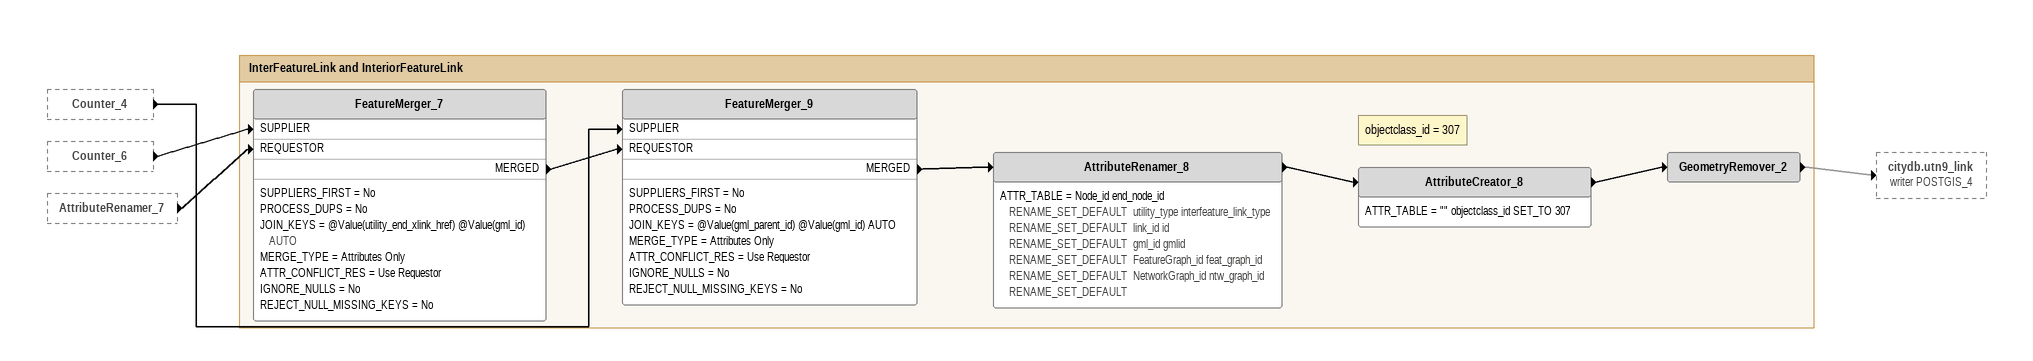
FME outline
Counter_4 [outside]
    -> FeatureMerger_9 [SUPPLIER]
Counter_6 [outside]
    -> FeatureMerger_7 [SUPPLIER]
AttributeRenamer_7 [outside]
    -> FeatureMerger_7 [REQUESTOR]

Bookmark: InterFeatureLink and InteriorFeatureLink
FeatureMerger_7
    SUPPLIERS_FIRST = No
    PROCESS_DUPS = No
    JOIN_KEYS = @Value(utility_end_xlink_href) @Value(gml_id) AUTO
    MERGE_TYPE = Attributes Only
    ATTR_CONFLICT_RES = Use Requestor
    IGNORE_NULLS = No
    REJECT_NULL_MISSING_KEYS = No
    MERGED -> FeatureMerger_9 [REQUESTOR]
FeatureMerger_9
    SUPPLIERS_FIRST = No
    PROCESS_DUPS = No
    JOIN_KEYS = @Value(gml_parent_id) @Value(gml_id) AUTO
    MERGE_TYPE = Attributes Only
    ATTR_CONFLICT_RES = Use Requestor
    IGNORE_NULLS = No
    REJECT_NULL_MISSING_KEYS = No
    MERGED -> AttributeRenamer_8
AttributeRenamer_8
    ATTR_TABLE = Node_id end_node_id RENAME_SET_DEFAULT  utility_type interfeature_link_type RENAME_SET_DEFAULT  link_id id RENAME_SET_DEFAULT  gml_id gmlid RENAME_SET_DEFAULT  FeatureGraph_id feat_graph_id RENAME_SET_DEFAULT  NetworkGraph_id ntw_graph_id RENAME_SET_DEFAULT
    -> AttributeCreator_8
Note: objectclass_id = 307
AttributeCreator_8
    ATTR_TABLE = "" objectclass_id SET_TO 307
    -> GeometryRemover_2
GeometryRemover_2
    -> citydb.utn9_link (writer POSTGIS_4) [off]
